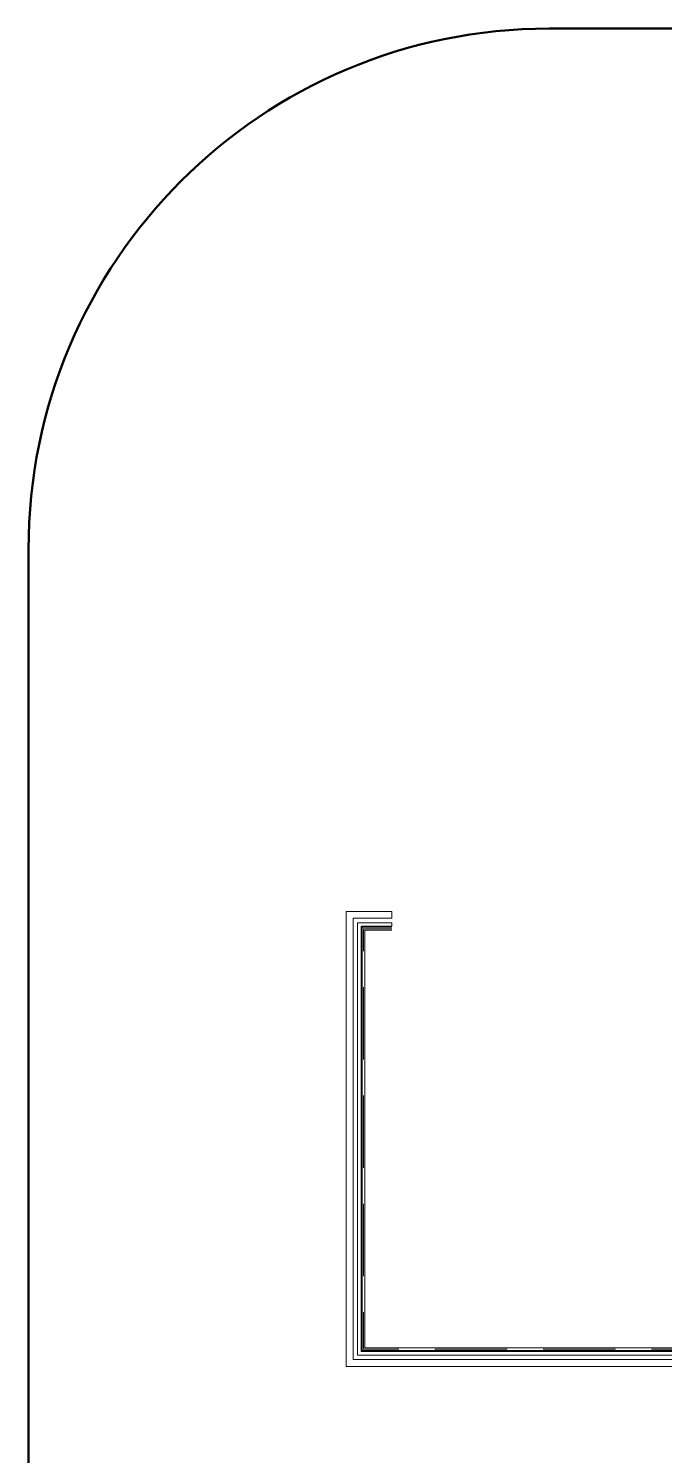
# Model space of a CAD drawing. Header units: millimetres. Extents: x -54677 to 188015, y -4000 to 32873.
# Drawn here: x 182445 to 182724, y 31804 to 32432 of the extents above; entities that cross this region are included whole.
import ezdxf

# ---------------------------------------------------------------- set-up
doc = ezdxf.new("R2010")
doc.units = ezdxf.units.MM
doc.header["$MEASUREMENT"] = 0
doc.linetypes.add('HIDDEN', pattern=[47.625, 31.75, -15.875])
for name, color, linetype, lineweight in [('2D Layer_Pen_No__1', 7, 'Continuous', 13), ('2D Layer_Pen_No__2', 8, 'Continuous', 15), ('2D Layer_Pen_No__3', 7, 'Continuous', 18)]:
    doc.layers.add(name, color=color, linetype=linetype, lineweight=lineweight)
doc.layers.add('A-95-MC_Marker_Detail.Marker', color=7, linetype='Continuous')
doc.layers.add('A-95-MC_Marker_Detail.Marker_Pen_No__25', color=7, linetype='Continuous', lineweight=50, true_color=0x2a2a2a)

# ---------------------------------------------------------------- blocks, each defined once
blk = doc.blocks.new('Detail Drawing_1_2', base_point=(182902.63, 31940.85))
at = {"layer": 'A-95-MC_Marker_Detail.Marker_Pen_No__25', "linetype": 'Continuous'}
for p, q in [((183131.53, 32431.52), (182673.73, 32431.52)), ((182444.83, 32202.62), (182444.83, 31679.09))]:
    blk.add_line(p, q, dxfattribs=at)
blk.add_arc((182673.73, 32202.62), 228.9, 90, 180, dxfattribs=at)

msp = doc.modelspace()

# ---------------------------------------------------------------- linework, layer by layer
at = {"layer": '2D Layer_Pen_No__1', "linetype": 'Continuous', "flags": 128}
for points in [[(182768.44, 32048.82, -0.63707), (182775.34, 32045.6), (182775.34, 31850.46), (182591.55, 31850.46), (182591.55, 32036.46), (182604.55, 32036.46)], [(182761.31, 32040.01), (182769.21, 32047.9, -0.63707), (182774.14, 32045.6), (182774.14, 31851.66), (182592.75, 31851.66), (182592.75, 32035.26), (182604.55, 32035.26)]]:
    msp.add_lwpolyline(points, format="xyb", dxfattribs=at)
at = {"layer": '2D Layer_Pen_No__1', "linetype": 'HIDDEN', "flags": 128}
msp.add_lwpolyline([(182760.88, 32040.44), (182768.82, 32048.36, -0.63707), (182774.74, 32045.6), (182774.74, 31851.06), (182592.15, 31851.06), (182592.15, 32035.86), (182604.55, 32035.86)], format="xyb", dxfattribs=at)
at = {"layer": '2D Layer_Pen_No__2', "linetype": 'Continuous'}
for p, q in [((182584.55, 31843.46), (182584.55, 32043.46)), ((182584.55, 32043.46), (182604.55, 32043.46)), ((182604.55, 32040.46), (182587.55, 32040.46)), ((182587.55, 32040.46), (182587.55, 31846.46)), ((182604.55, 32043.46), (182604.55, 32040.46)), ((182784.55, 31843.46), (182584.55, 31843.46)), ((182587.55, 31846.46), (182781.55, 31846.46))]:
    msp.add_line(p, q, dxfattribs=at)
at = {"layer": '2D Layer_Pen_No__3', "linetype": 'Continuous'}
for p, q in [((182589.55, 31848.46), (182589.55, 32038.46)), ((182589.55, 32038.46), (182604.55, 32038.46)), ((182604.55, 32036.96), (182604.55, 32038.46)), ((182591.05, 32036.96), (182591.05, 31849.96)), ((182604.55, 32036.96), (182591.05, 32036.96))]:
    msp.add_line(p, q, dxfattribs=at)
at = {"layer": '2D Layer_Pen_No__3', "linetype": 'Continuous', "flags": 128}
for points in [[(182759.05, 32042.28), (182767.19, 32050.38, -0.634686), (182777.34, 32045.6), (182777.34, 31848.46), (182589.55, 31848.46)], [(182760.11, 32041.21), (182768.19, 32049.27, -0.629899), (182775.84, 32045.6), (182775.84, 31849.96), (182591.05, 31849.96)]]:
    msp.add_lwpolyline(points, format="xyb", dxfattribs=at)

# ---------------------------------------------------------------- block references
at = {"layer": 'A-95-MC_Marker_Detail.Marker', "color": 250, "linetype": 'Continuous', "lineweight": 50, "true_color": 0x2a2a2a}
msp.add_blockref('Detail Drawing_1_2', (182902.63, 31940.85), dxfattribs=at)

doc.saveas('drawing.dxf')
